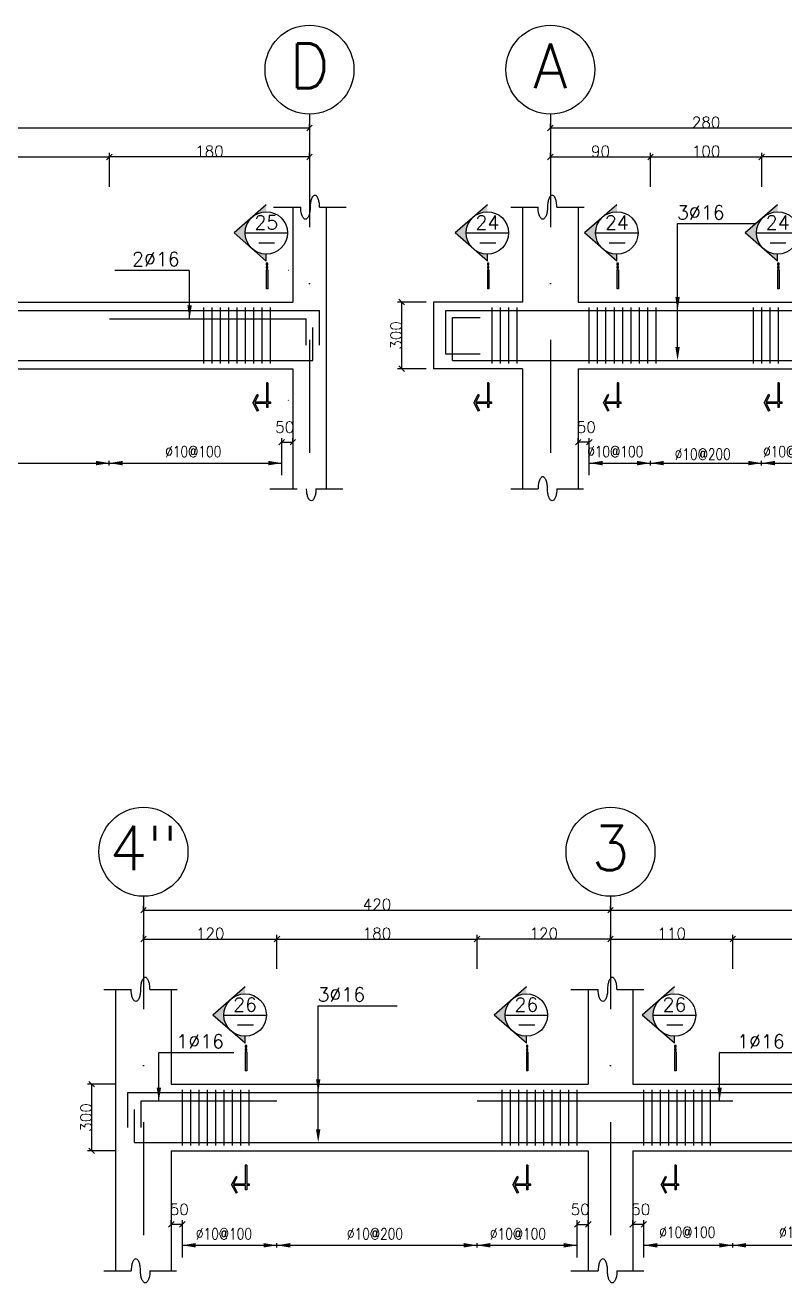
# Model space of a CAD drawing. Header units: millimetres. Extents: x -231 to 30223, y -7037 to 7120.
# Drawn here: x 12573 to 13939, y -5432 to -3169 of the extents above; entities that cross this region are included whole.
import ezdxf
from ezdxf.enums import TextEntityAlignment as Align

# ---------------------------------------------------------------- set-up
doc = ezdxf.new("R2010")
doc.units = ezdxf.units.MM
for name, pattern in [('CENTER', [2, 1.25, -0.25, 0.25, -0.25]), ('DASHDOTX2', [50.8, 25.4, -12.7, 0, -12.7]), ('DASHED', [0.75, 0.5, -0.25])]:
    doc.linetypes.add(name, pattern=pattern)
for name, color, linetype in [('2', 2, 'Continuous'), ('3', 3, 'Continuous'), ('5', 7, 'Continuous'), ('ax', 1, 'DASHDOTX2'), ('AXE', 8, 'CENTER'), ('COV', 4, 'Continuous'), ('DIM', 1, 'Continuous'), ('DST', 1, 'Continuous'), ('HAT', 4, 'Continuous'), ('KH', 3, 'Continuous'), ('STT', 6, 'Continuous'), ('TX', 2, 'Continuous'), ('TX1', 3, 'Continuous')]:
    doc.layers.add(name, color=color, linetype=linetype)
doc.styles.add('ROMANS', font='romans.shx')
doc.dimstyles.new('SC25', dxfattribs={"dimscale": 0.1, "dimtxt": 200, "dimasz": 0.5, "dimexe": 75, "dimexo": 0, "dimgap": 0, "dimtad": 1, "dimdec": 0, "dimlfac": 2.5, "dimdsep": 46, "dimtxsty": 'ROMANS', "dimblk": 'TIC', "dimcen": 0, "dimclrd": 44, "dimclre": 13, "dimclrt": 62, "dimadec": 0, "dimazin": 0, "dimtfac": 0.925926, "dimtdec": 0, "dimtix": 1, "dimtmove": 2, "dimatfit": 3, "dimldrblk": 'TIC', "dimfxl": 1, "dimtolj": 1, "dimarcsym": 0})
doc.dimstyles.new('SC50', dxfattribs={"dimscale": 0.1, "dimtxt": 200, "dimasz": 0.5, "dimexe": 75, "dimexo": 0, "dimgap": 0, "dimtad": 1, "dimdec": 0, "dimlfac": 0.5, "dimdsep": 46, "dimtxsty": 'ROMANS', "dimblk": 'TIC', "dimcen": 0, "dimclrd": 44, "dimclre": 1, "dimclrt": 62, "dimadec": 0, "dimazin": 0, "dimtfac": 0.925926, "dimtdec": 0, "dimtix": 1, "dimtmove": 2, "dimatfit": 3, "dimldrblk": 'TIC', "dimfxl": 1, "dimtolj": 1, "dimarcsym": 0})

# ---------------------------------------------------------------- blocks, each defined once
blk = doc.blocks.new('A$C690853A0')
at = {"layer": 'DST'}
for p, q in [((1.5, 4), (431.5, 4)), ((1.5, 4), (431.5, 4)), ((111.5, 0), (111.5, 8)), ((111.5, 0), (111.5, 8)), ((311.5, 0), (311.5, 8)), ((311.5, 0), (311.5, 8)), ((311.5, 0), (311.5, 8)), ((311.5, 0), (311.5, 8)), ((551.5, 4), (1625.5, 4)), ((851.5, 0), (851.5, 8)), ((1315.5, 0), (1315.5, 8))]:
    blk.add_line(p, q, dxfattribs=at)
for points in [[(87.5, 8), (111.5, 4), (87.5, 0)], [(135.5, 8), (111.5, 4), (135.5, 0)], [(287.5, 8), (311.5, 4), (287.5, 0)], [(287.5, 8), (311.5, 4), (287.5, 0)], [(335.5, 8), (311.5, 4), (335.5, 0)], [(335.5, 8), (311.5, 4), (335.5, 0)], [(827.5, 8), (851.5, 4), (827.5, 0)], [(875.5, 8), (851.5, 4), (875.5, 0)], [(1291.5, 8), (1315.5, 4), (1291.5, 0)], [(1339.5, 8), (1315.5, 4), (1339.5, 0)]]:
    blk.add_solid(points, dxfattribs=at)
at = {"layer": 'TX1', "style": 'ROMANS', "width": 0.8}
for s, p in [('%%c10@100', (-2.3, 14.7)), ('%%c10@200', (155.1, 10.1)), ('%%c10@100', (314.1, 14.7)), ('%%c10@100', (639.3, 14.7)), ('%%c10@200', (1043.3, 10.1)), ('%%c10@100', (1416.1, 14.7))]:
    blk.add_text(s, height=20, dxfattribs=at).set_placement(p)
blk = doc.blocks.new('A$C4D2F09EE')
at = {"layer": 'DST'}
for p, q in [((0, 4), (710, 4)), ((170, 0), (170, 8)), ((530, 0), (530, 8)), ((830, 4), (1430, 4)), ((990, 0), (990, 8)), ((1269.8, 0), (1269.8, 8)), ((1269.8, 0), (1269.8, 8)), ((1550, 4), (2641, 4)), ((1855, 0), (1855, 8)), ((1855, 0), (1855, 8)), ((1855, 0), (1855, 8)), ((1855, 0), (1855, 8)), ((2331, 0), (2331, 8))]:
    blk.add_line(p, q, dxfattribs=at)
for points in [[(146, 8), (170, 4), (146, 0)], [(194, 8), (170, 4), (194, 0)], [(506, 8), (530, 4), (506, 0)], [(554, 8), (530, 4), (554, 0)], [(966, 8), (990, 4), (966, 0)], [(1014, 8), (990, 4), (1014, 0)], [(1245.8, 8), (1269.8, 4), (1245.8, 0)], [(1293.8, 8), (1269.8, 4), (1293.8, 0)], [(1831, 8), (1855, 4), (1831, 0)], [(1831, 8), (1855, 4), (1831, 0)], [(1879, 8), (1855, 4), (1879, 0)], [(1879, 8), (1855, 4), (1879, 0)], [(2307, 8), (2331, 4), (2307, 0)], [(2355, 8), (2331, 4), (2355, 0)]]:
    blk.add_solid(points, dxfattribs=at)
at = {"layer": 'TX1', "style": 'ROMANS', "width": 0.8}
for s, p in [('%%c10@100', (24.4, 14.7)), ('%%c10@200', (296, 14.6)), ('%%c10@100', (553.2, 14.7)), ('%%c10@100', (857.8, 17.4)), ('%%c10@200', (1073.4, 17.2)), ('%%c10@100', (1294.4, 17.4)), ('%%c10@100', (1646.7, 14.7)), ('%%c10@200', (2011, 14.6)), ('%%c10@100', (2424.9, 14.7))]:
    blk.add_text(s, height=20, dxfattribs=at).set_placement(p)
blk = doc.blocks.new('TIC')
blk.add_line((-100, -100), (100, 100))
blk = doc.blocks.new('*D459')
at = {"layer": 'DIM', "color": 1, "lineweight": -2, "transparency": 16777216}
for p, q in [((13625.5, -4761), (13625.5, -4753.5)), ((14345.5, -4761), (14345.5, -4753.5))]:
    blk.add_line(p, q, dxfattribs=at)
at = {"layer": 'DIM', "color": 44, "lineweight": -2, "transparency": 16777216}
blk.add_line((13625.5, -4761), (14345.4, -4761), dxfattribs=at)
at = {"layer": 'DIM', "color": 44, "lineweight": -2, "transparency": 16777216, "xscale": 0.05, "yscale": 0.05, "zscale": 0.05, "rotation": 180}
blk.add_blockref('TIC', (13625.5, -4761), dxfattribs=at)
at = {"layer": 'DIM', "color": 44, "lineweight": -2, "transparency": 16777216, "xscale": 0.05, "yscale": 0.05, "zscale": 0.05}
blk.add_blockref('TIC', (14345.5, -4761), dxfattribs=at)
at = {"layer": 'DIM', "color": 62, "transparency": 16777216, "insert": (13985.5, -4751), "char_height": 20, "attachment_point": 5, "style": 'ROMANS'}
blk.add_mtext('\\A1;360', dxfattribs=at)
blk = doc.blocks.new('*D460')
at = {"layer": 'DIM', "color": 1, "lineweight": -2, "transparency": 16777216}
for p, q in [((13625.5, -4813.1), (13625.5, -4805.6)), ((13845.5, -4866.9), (13845.5, -4805.6))]:
    blk.add_line(p, q, dxfattribs=at)
at = {"layer": 'DIM', "color": 44, "lineweight": -2, "transparency": 16777216}
blk.add_line((13625.5, -4813.1), (13845.4, -4813.1), dxfattribs=at)
at = {"layer": 'DIM', "color": 44, "lineweight": -2, "transparency": 16777216, "xscale": 0.05, "yscale": 0.05, "zscale": 0.05, "rotation": 180}
blk.add_blockref('TIC', (13625.5, -4813.1), dxfattribs=at)
at = {"layer": 'DIM', "color": 44, "lineweight": -2, "transparency": 16777216, "xscale": 0.05, "yscale": 0.05, "zscale": 0.05}
blk.add_blockref('TIC', (13845.5, -4813.1), dxfattribs=at)
at = {"layer": 'DIM', "color": 62, "transparency": 16777216, "insert": (13735.5, -4803.1), "char_height": 20, "attachment_point": 5, "style": 'ROMANS'}
blk.add_mtext('\\A1;110', dxfattribs=at)
blk = doc.blocks.new('*D461')
at = {"layer": 'DIM', "color": 1, "lineweight": -2, "transparency": 16777216}
for p, q in [((13697.4, -3405.7), (13697.4, -3398.2)), ((13897.4, -3459.5), (13897.4, -3398.2))]:
    blk.add_line(p, q, dxfattribs=at)
at = {"layer": 'DIM', "color": 44, "lineweight": -2, "transparency": 16777216}
blk.add_line((13697.4, -3405.7), (13897.3, -3405.7), dxfattribs=at)
at = {"layer": 'DIM', "color": 44, "lineweight": -2, "transparency": 16777216, "xscale": 0.05, "yscale": 0.05, "zscale": 0.05, "rotation": 180}
blk.add_blockref('TIC', (13697.4, -3405.7), dxfattribs=at)
at = {"layer": 'DIM', "color": 44, "lineweight": -2, "transparency": 16777216, "xscale": 0.05, "yscale": 0.05, "zscale": 0.05}
blk.add_blockref('TIC', (13897.4, -3405.7), dxfattribs=at)
at = {"layer": 'DIM', "color": 62, "transparency": 16777216, "insert": (13797.4, -3395.7), "char_height": 20, "attachment_point": 5, "style": 'ROMANS'}
blk.add_mtext('\\A1;100', dxfattribs=at)
blk = doc.blocks.new('*D462')
at = {"layer": 'DIM', "color": 1, "lineweight": -2, "transparency": 16777216}
for p, q in [((13517.4, -3353.7), (13517.4, -3346.2)), ((14077.4, -3353.7), (14077.4, -3346.2))]:
    blk.add_line(p, q, dxfattribs=at)
at = {"layer": 'DIM', "color": 44, "lineweight": -2, "transparency": 16777216}
blk.add_line((13517.4, -3353.7), (14077.3, -3353.7), dxfattribs=at)
at = {"layer": 'DIM', "color": 44, "lineweight": -2, "transparency": 16777216, "xscale": 0.05, "yscale": 0.05, "zscale": 0.05, "rotation": 180}
blk.add_blockref('TIC', (13517.4, -3353.7), dxfattribs=at)
at = {"layer": 'DIM', "color": 44, "lineweight": -2, "transparency": 16777216, "xscale": 0.05, "yscale": 0.05, "zscale": 0.05}
blk.add_blockref('TIC', (14077.4, -3353.7), dxfattribs=at)
at = {"layer": 'DIM', "color": 62, "transparency": 16777216, "insert": (13797.4, -3343.7), "char_height": 20, "attachment_point": 5, "style": 'ROMANS'}
blk.add_mtext('\\A1;280', dxfattribs=at)
blk = doc.blocks.new('EEE')
at = {"layer": '5'}
h = blk.add_hatch(color=256, dxfattribs=at)
h.paths.add_polyline_path([(-25.1, 28.8), (-58.1, 0), (-25.1, -28.8, -0.454846)])
h.paths.add_polyline_path([(-25.1, -28.8), (0, -50.6), (0, -38.2, -0.181206)])
h.paths.add_polyline_path([(0, 38.2), (0, 50.6), (-25.1, 28.8, -0.181206)])
h = blk.add_hatch(color=256, dxfattribs=at)
h.paths.add_polyline_path([(2.9, -57.6), (2.9, -54.7), (0, -54.7), (0, -57.6)])
h.paths.add_polyline_path([(0, -63.5), (2.9, -63.5), (2.9, -60.5), (0, -60.5)])
h.paths.add_polyline_path([(2.9, -66.4), (0, -66.4), (0, -100.6), (2.9, -100.6)])
blk.add_hatch(color=256, dxfattribs=at).paths.add_polyline_path([(0.4, -306.8), (0.4, -314.3), (2.9, -314.3), (2.9, -306.8), (8, -306.8), (8, -304.3), (2.9, -304.3), (2.9, -270), (0.4, -270), (0.4, -304.3), (-20.7, -304.3), (-14.1, -291.7), (-16.3, -290.5), (-24.2, -305.6), (-16.3, -320.7), (-14.1, -319.5), (-20.7, -306.8)])
at = {"layer": '2'}
for p, q in [((0, 50.6), (-58.1, 0)), ((0, -50.6), (-58.1, 0)), ((-38.2, 0), (38.2, 0)), ((0, -50.6), (0, -38.2)), ((2.9, -66.4), (0, -66.4)), ((0, -66.4), (0, -100.6)), ((2.9, -66.4), (2.9, -100.6)), ((2.9, -100.6), (0, -100.6)), ((2.9, -270), (0.4, -270)), ((-24.2, -305.6), (-16.3, -290.5)), ((-14.1, -291.7), (-16.3, -290.5)), ((-24.2, -305.6), (-16.3, -320.7)), ((2.9, -314.3), (0.4, -314.3)), ((8, -306.8), (8, -304.3)), ((-14.1, -319.5), (-16.3, -320.7))]:
    blk.add_line(p, q, dxfattribs=at)
for points in [[(0, -57.6), (2.9, -57.6), (2.9, -54.7), (0, -54.7)], [(0, -63.5), (2.9, -63.5), (2.9, -60.5), (0, -60.5)]]:
    blk.add_lwpolyline(points, close=True, dxfattribs=at)
for points in [[(0.4, -270), (0.4, -304.3)], [(2.9, -270), (2.9, -304.3)], [(0.4, -304.3), (-20.7, -304.3), (-14.1, -291.7)], [(0.4, -306.8), (-20.7, -306.8), (-14.1, -319.5)], [(0.4, -306.8), (0.4, -314.3)], [(8, -304.3), (2.9, -304.3)], [(8, -306.8), (2.9, -306.8)], [(2.9, -306.8), (2.9, -314.3)]]:
    blk.add_lwpolyline(points, dxfattribs=at)
blk.add_circle((0, 0), 38.2, dxfattribs=at)
at = {"layer": '3'}
blk.add_line((-13.7, -17.7), (15, -17.7), dxfattribs=at)
at = {"layer": 'TX1', "style": 'ROMANS'}
blk.add_attdef('B', text='', height=25, dxfattribs=at).set_placement((0, 18.7), align=Align.MIDDLE_CENTER)
blk = doc.blocks.new('*D463')
at = {"layer": 'DIM', "color": 13, "lineweight": -2, "transparency": 16777216}
for p, q in [((12736.2, -5074.2), (12684.7, -5074.2)), ((12736.2, -5194.2), (12684.7, -5194.2))]:
    blk.add_line(p, q, dxfattribs=at)
at = {"layer": 'DIM', "color": 44, "lineweight": -2, "transparency": 16777216}
blk.add_line((12692.2, -5074.3), (12692.2, -5194.2), dxfattribs=at)
at = {"layer": 'DIM', "color": 44, "lineweight": -2, "transparency": 16777216, "xscale": 0.05, "yscale": 0.05, "zscale": 0.05}
for p, rotation in [((12692.2, -5074.2), 90), ((12692.2, -5194.2), 270)]:
    blk.add_blockref('TIC', p, dxfattribs=dict(at, rotation=rotation))
at = {"layer": 'DIM', "color": 62, "transparency": 16777216, "insert": (12682.2, -5134.2), "char_height": 20, "attachment_point": 5, "rotation": 90, "style": 'ROMANS'}
blk.add_mtext('\\A1;300', dxfattribs=at)
blk = doc.blocks.new('*D471')
at = {"layer": 'DIM', "color": 13, "lineweight": -2, "transparency": 16777216}
for p, q in [((12835.5, -5326.5), (12835.5, -5319)), ((12855.5, -5385.8), (12855.5, -5319))]:
    blk.add_line(p, q, dxfattribs=at)
at = {"layer": 'DIM', "color": 44, "lineweight": -2, "transparency": 16777216}
blk.add_line((12855.4, -5326.5), (12835.5, -5326.5), dxfattribs=at)
at = {"layer": 'DIM', "color": 44, "lineweight": -2, "transparency": 16777216, "xscale": 0.05, "yscale": 0.05, "zscale": 0.05, "rotation": 180}
blk.add_blockref('TIC', (12835.5, -5326.5), dxfattribs=at)
at = {"layer": 'DIM', "color": 44, "lineweight": -2, "transparency": 16777216, "xscale": 0.05, "yscale": 0.05, "zscale": 0.05}
blk.add_blockref('TIC', (12855.5, -5326.5), dxfattribs=at)
at = {"layer": 'DIM', "color": 62, "transparency": 16777216, "insert": (12849.9, -5299.5), "char_height": 20, "attachment_point": 5, "style": 'ROMANS'}
blk.add_mtext('\\A1;50', dxfattribs=at)
blk = doc.blocks.new('*D472')
at = {"layer": 'DIM', "color": 13, "lineweight": -2, "transparency": 16777216}
for p, q in [((13665.5, -5326.5), (13665.5, -5319)), ((13685.5, -5385.8), (13685.5, -5319))]:
    blk.add_line(p, q, dxfattribs=at)
at = {"layer": 'DIM', "color": 44, "lineweight": -2, "transparency": 16777216}
blk.add_line((13685.4, -5326.5), (13665.5, -5326.5), dxfattribs=at)
at = {"layer": 'DIM', "color": 44, "lineweight": -2, "transparency": 16777216, "xscale": 0.05, "yscale": 0.05, "zscale": 0.05, "rotation": 180}
blk.add_blockref('TIC', (13665.5, -5326.5), dxfattribs=at)
at = {"layer": 'DIM', "color": 44, "lineweight": -2, "transparency": 16777216, "xscale": 0.05, "yscale": 0.05, "zscale": 0.05}
blk.add_blockref('TIC', (13685.5, -5326.5), dxfattribs=at)
at = {"layer": 'DIM', "color": 62, "transparency": 16777216, "insert": (13679.9, -5299.5), "char_height": 20, "attachment_point": 5, "style": 'ROMANS'}
blk.add_mtext('\\A1;50', dxfattribs=at)
blk = doc.blocks.new('*D473')
at = {"layer": 'DIM', "color": 13, "lineweight": -2, "transparency": 16777216}
for p, q in [((13565.5, -5385.8), (13565.5, -5319)), ((13585.5, -5326.5), (13585.5, -5319))]:
    blk.add_line(p, q, dxfattribs=at)
at = {"layer": 'DIM', "color": 44, "lineweight": -2, "transparency": 16777216}
blk.add_line((13565.5, -5326.5), (13585.4, -5326.5), dxfattribs=at)
at = {"layer": 'DIM', "color": 44, "lineweight": -2, "transparency": 16777216, "xscale": 0.05, "yscale": 0.05, "zscale": 0.05, "rotation": 180}
blk.add_blockref('TIC', (13565.5, -5326.5), dxfattribs=at)
at = {"layer": 'DIM', "color": 44, "lineweight": -2, "transparency": 16777216, "xscale": 0.05, "yscale": 0.05, "zscale": 0.05}
blk.add_blockref('TIC', (13585.5, -5326.5), dxfattribs=at)
at = {"layer": 'DIM', "color": 62, "transparency": 16777216, "insert": (13571, -5299.5), "char_height": 20, "attachment_point": 5, "style": 'ROMANS'}
blk.add_mtext('\\A1;50', dxfattribs=at)
blk = doc.blocks.new('*D499')
at = {"layer": 'DIM', "color": 1, "lineweight": -2, "transparency": 16777216}
for p, q in [((13025.5, -4813.1), (13025.5, -4805.6)), ((13385.5, -4866.9), (13385.5, -4805.6))]:
    blk.add_line(p, q, dxfattribs=at)
at = {"layer": 'DIM', "color": 44, "lineweight": -2, "transparency": 16777216}
blk.add_line((13025.5, -4813.1), (13385.4, -4813.1), dxfattribs=at)
at = {"layer": 'DIM', "color": 44, "lineweight": -2, "transparency": 16777216, "xscale": 0.05, "yscale": 0.05, "zscale": 0.05, "rotation": 180}
blk.add_blockref('TIC', (13025.5, -4813.1), dxfattribs=at)
at = {"layer": 'DIM', "color": 44, "lineweight": -2, "transparency": 16777216, "xscale": 0.05, "yscale": 0.05, "zscale": 0.05}
blk.add_blockref('TIC', (13385.5, -4813.1), dxfattribs=at)
at = {"layer": 'DIM', "color": 62, "transparency": 16777216, "insert": (13205.5, -4803.1), "char_height": 20, "attachment_point": 5, "style": 'ROMANS'}
blk.add_mtext('\\A1;180', dxfattribs=at)
blk = doc.blocks.new('*D500')
at = {"layer": 'DIM', "color": 1, "lineweight": -2, "transparency": 16777216}
for p, q in [((12785.5, -4761), (12785.5, -4753.5)), ((13625.5, -4761), (13625.5, -4753.5))]:
    blk.add_line(p, q, dxfattribs=at)
at = {"layer": 'DIM', "color": 44, "lineweight": -2, "transparency": 16777216}
blk.add_line((12785.5, -4761), (13625.4, -4761), dxfattribs=at)
at = {"layer": 'DIM', "color": 44, "lineweight": -2, "transparency": 16777216, "xscale": 0.05, "yscale": 0.05, "zscale": 0.05, "rotation": 180}
blk.add_blockref('TIC', (12785.5, -4761), dxfattribs=at)
at = {"layer": 'DIM', "color": 44, "lineweight": -2, "transparency": 16777216, "xscale": 0.05, "yscale": 0.05, "zscale": 0.05}
blk.add_blockref('TIC', (13625.5, -4761), dxfattribs=at)
at = {"layer": 'DIM', "color": 62, "transparency": 16777216, "insert": (13205.5, -4751), "char_height": 20, "attachment_point": 5, "style": 'ROMANS'}
blk.add_mtext('\\A1;420', dxfattribs=at)
blk = doc.blocks.new('*D501')
at = {"layer": 'DIM', "color": 1, "lineweight": -2, "transparency": 16777216}
for p, q in [((12785.5, -4813.1), (12785.5, -4805.6)), ((13025.5, -4866.9), (13025.5, -4805.6))]:
    blk.add_line(p, q, dxfattribs=at)
at = {"layer": 'DIM', "color": 44, "lineweight": -2, "transparency": 16777216}
blk.add_line((12785.5, -4813.1), (13025.4, -4813.1), dxfattribs=at)
at = {"layer": 'DIM', "color": 44, "lineweight": -2, "transparency": 16777216, "xscale": 0.05, "yscale": 0.05, "zscale": 0.05, "rotation": 180}
blk.add_blockref('TIC', (12785.5, -4813.1), dxfattribs=at)
at = {"layer": 'DIM', "color": 44, "lineweight": -2, "transparency": 16777216, "xscale": 0.05, "yscale": 0.05, "zscale": 0.05}
blk.add_blockref('TIC', (13025.5, -4813.1), dxfattribs=at)
at = {"layer": 'DIM', "color": 62, "transparency": 16777216, "insert": (12905.5, -4803.1), "char_height": 20, "attachment_point": 5, "style": 'ROMANS'}
blk.add_mtext('\\A1;120', dxfattribs=at)
blk = doc.blocks.new('*D502')
at = {"layer": 'DIM', "color": 1, "lineweight": -2, "transparency": 16777216}
for p, q in [((13385.5, -4866.9), (13385.5, -4805.6)), ((13625.5, -4813.1), (13625.5, -4805.6))]:
    blk.add_line(p, q, dxfattribs=at)
at = {"layer": 'DIM', "color": 44, "lineweight": -2, "transparency": 16777216}
blk.add_line((13625.4, -4813.1), (13385.5, -4813.1), dxfattribs=at)
at = {"layer": 'DIM', "color": 44, "lineweight": -2, "transparency": 16777216, "xscale": 0.05, "yscale": 0.05, "zscale": 0.05, "rotation": 180}
blk.add_blockref('TIC', (13385.5, -4813.1), dxfattribs=at)
at = {"layer": 'DIM', "color": 44, "lineweight": -2, "transparency": 16777216, "xscale": 0.05, "yscale": 0.05, "zscale": 0.05}
blk.add_blockref('TIC', (13625.5, -4813.1), dxfattribs=at)
at = {"layer": 'DIM', "color": 62, "transparency": 16777216, "insert": (13505.5, -4803.1), "char_height": 20, "attachment_point": 5, "style": 'ROMANS'}
blk.add_mtext('\\A1;120', dxfattribs=at)
blk = doc.blocks.new('*D503')
at = {"layer": 'DIM', "color": 1, "lineweight": -2, "transparency": 16777216}
for p, q in [((11900.1, -3353.7), (11900.1, -3346.2)), ((13084.1, -3353.7), (13084.1, -3346.2))]:
    blk.add_line(p, q, dxfattribs=at)
at = {"layer": 'DIM', "color": 44, "lineweight": -2, "transparency": 16777216}
blk.add_line((11900.2, -3353.7), (13084.1, -3353.7), dxfattribs=at)
at = {"layer": 'DIM', "color": 44, "lineweight": -2, "transparency": 16777216, "xscale": 0.05, "yscale": 0.05, "zscale": 0.05, "rotation": 180}
blk.add_blockref('TIC', (11900.1, -3353.7), dxfattribs=at)
at = {"layer": 'DIM', "color": 44, "lineweight": -2, "transparency": 16777216, "xscale": 0.05, "yscale": 0.05, "zscale": 0.05}
blk.add_blockref('TIC', (13084.1, -3353.7), dxfattribs=at)
at = {"layer": 'DIM', "color": 62, "transparency": 16777216, "insert": (12492.1, -3343.7), "char_height": 20, "attachment_point": 5, "style": 'ROMANS'}
blk.add_mtext('\\A1;592', dxfattribs=at)
blk = doc.blocks.new('*D504')
at = {"layer": 'DIM', "color": 1, "lineweight": -2, "transparency": 16777216}
for p, q in [((12260.1, -3459.5), (12260.1, -3398.2)), ((12724.1, -3459.5), (12724.1, -3398.2))]:
    blk.add_line(p, q, dxfattribs=at)
at = {"layer": 'DIM', "color": 44, "lineweight": -2, "transparency": 16777216}
blk.add_line((12260.2, -3405.7), (12724.1, -3405.7), dxfattribs=at)
at = {"layer": 'DIM', "color": 44, "lineweight": -2, "transparency": 16777216, "xscale": 0.05, "yscale": 0.05, "zscale": 0.05, "rotation": 180}
blk.add_blockref('TIC', (12260.1, -3405.7), dxfattribs=at)
at = {"layer": 'DIM', "color": 44, "lineweight": -2, "transparency": 16777216, "xscale": 0.05, "yscale": 0.05, "zscale": 0.05}
blk.add_blockref('TIC', (12724.1, -3405.7), dxfattribs=at)
at = {"layer": 'DIM', "color": 62, "transparency": 16777216, "insert": (12492.1, -3395.7), "char_height": 20, "attachment_point": 5, "style": 'ROMANS'}
blk.add_mtext('\\A1;232', dxfattribs=at)
blk = doc.blocks.new('*D514')
at = {"layer": 'DIM', "color": 1, "lineweight": -2, "transparency": 16777216}
for p, q in [((13517.4, -3405.7), (13517.4, -3398.2)), ((13697.4, -3459.5), (13697.4, -3398.2))]:
    blk.add_line(p, q, dxfattribs=at)
at = {"layer": 'DIM', "color": 44, "lineweight": -2, "transparency": 16777216}
blk.add_line((13517.4, -3405.7), (13697.3, -3405.7), dxfattribs=at)
at = {"layer": 'DIM', "color": 44, "lineweight": -2, "transparency": 16777216, "xscale": 0.05, "yscale": 0.05, "zscale": 0.05, "rotation": 180}
blk.add_blockref('TIC', (13517.4, -3405.7), dxfattribs=at)
at = {"layer": 'DIM', "color": 44, "lineweight": -2, "transparency": 16777216, "xscale": 0.05, "yscale": 0.05, "zscale": 0.05}
blk.add_blockref('TIC', (13697.4, -3405.7), dxfattribs=at)
at = {"layer": 'DIM', "color": 62, "transparency": 16777216, "insert": (13607.4, -3395.7), "char_height": 20, "attachment_point": 5, "style": 'ROMANS'}
blk.add_mtext('\\A1;90', dxfattribs=at)
blk = doc.blocks.new('*D515')
at = {"layer": 'DIM', "color": 1, "lineweight": -2, "transparency": 16777216}
for p, q in [((12724.1, -3459.5), (12724.1, -3398.2)), ((13084.1, -3405.7), (13084.1, -3398.2))]:
    blk.add_line(p, q, dxfattribs=at)
at = {"layer": 'DIM', "color": 44, "lineweight": -2, "transparency": 16777216}
blk.add_line((13084.1, -3405.7), (12724.2, -3405.7), dxfattribs=at)
at = {"layer": 'DIM', "color": 44, "lineweight": -2, "transparency": 16777216, "xscale": 0.05, "yscale": 0.05, "zscale": 0.05, "rotation": 180}
blk.add_blockref('TIC', (12724.1, -3405.7), dxfattribs=at)
at = {"layer": 'DIM', "color": 44, "lineweight": -2, "transparency": 16777216, "xscale": 0.05, "yscale": 0.05, "zscale": 0.05}
blk.add_blockref('TIC', (13084.1, -3405.7), dxfattribs=at)
at = {"layer": 'DIM', "color": 62, "transparency": 16777216, "insert": (12904.1, -3395.7), "char_height": 20, "attachment_point": 5, "style": 'ROMANS'}
blk.add_mtext('\\A1;180', dxfattribs=at)
blk = doc.blocks.new('*D516')
at = {"layer": 'DIM', "color": 13, "lineweight": -2, "transparency": 16777216}
for p, q in [((13034.1, -3978.4), (13034.1, -3911.6)), ((13054.1, -3919.1), (13054.1, -3911.6))]:
    blk.add_line(p, q, dxfattribs=at)
at = {"layer": 'DIM', "color": 44, "lineweight": -2, "transparency": 16777216}
blk.add_line((13034.2, -3919.1), (13054.1, -3919.1), dxfattribs=at)
at = {"layer": 'DIM', "color": 44, "lineweight": -2, "transparency": 16777216, "xscale": 0.05, "yscale": 0.05, "zscale": 0.05, "rotation": 180}
blk.add_blockref('TIC', (13034.1, -3919.1), dxfattribs=at)
at = {"layer": 'DIM', "color": 44, "lineweight": -2, "transparency": 16777216, "xscale": 0.05, "yscale": 0.05, "zscale": 0.05}
blk.add_blockref('TIC', (13054.1, -3919.1), dxfattribs=at)
at = {"layer": 'DIM', "color": 62, "transparency": 16777216, "insert": (13039.6, -3892.1), "char_height": 20, "attachment_point": 5, "style": 'ROMANS'}
blk.add_mtext('\\A1;50', dxfattribs=at)
blk = doc.blocks.new('*D517')
at = {"layer": 'DIM', "color": 13, "lineweight": -2, "transparency": 16777216}
for p, q in [((13293.8, -3666.9), (13242.3, -3666.9)), ((13293.8, -3786.9), (13242.3, -3786.9))]:
    blk.add_line(p, q, dxfattribs=at)
at = {"layer": 'DIM', "color": 44, "lineweight": -2, "transparency": 16777216}
blk.add_line((13249.8, -3666.9), (13249.8, -3786.8), dxfattribs=at)
at = {"layer": 'DIM', "color": 44, "lineweight": -2, "transparency": 16777216, "xscale": 0.05, "yscale": 0.05, "zscale": 0.05}
for p, rotation in [((13249.8, -3666.9), 90), ((13249.8, -3786.9), 270)]:
    blk.add_blockref('TIC', p, dxfattribs=dict(at, rotation=rotation))
at = {"layer": 'DIM', "color": 62, "transparency": 16777216, "insert": (13239.8, -3726.9), "char_height": 20, "attachment_point": 5, "rotation": 90, "style": 'ROMANS'}
blk.add_mtext('\\A1;300', dxfattribs=at)
blk = doc.blocks.new('*D518')
at = {"layer": 'DIM', "color": 13, "lineweight": -2, "transparency": 16777216}
for p, q in [((13567.4, -3919.1), (13567.4, -3911.6)), ((13587.4, -3978.4), (13587.4, -3911.6))]:
    blk.add_line(p, q, dxfattribs=at)
at = {"layer": 'DIM', "color": 44, "lineweight": -2, "transparency": 16777216}
blk.add_line((13587.3, -3919.1), (13567.4, -3919.1), dxfattribs=at)
at = {"layer": 'DIM', "color": 44, "lineweight": -2, "transparency": 16777216, "xscale": 0.05, "yscale": 0.05, "zscale": 0.05, "rotation": 180}
blk.add_blockref('TIC', (13567.4, -3919.1), dxfattribs=at)
at = {"layer": 'DIM', "color": 44, "lineweight": -2, "transparency": 16777216, "xscale": 0.05, "yscale": 0.05, "zscale": 0.05}
blk.add_blockref('TIC', (13587.4, -3919.1), dxfattribs=at)
at = {"layer": 'DIM', "color": 62, "transparency": 16777216, "insert": (13581.9, -3892.1), "char_height": 20, "attachment_point": 5, "style": 'ROMANS'}
blk.add_mtext('\\A1;50', dxfattribs=at)
blk = doc.blocks.new('*D526')
at = {"layer": 'DIM', "color": 1, "lineweight": -2, "transparency": 16777216}
for p, q in [((13845.5, -4866.9), (13845.5, -4805.6)), ((14125.3, -4866.9), (14125.3, -4805.6))]:
    blk.add_line(p, q, dxfattribs=at)
at = {"layer": 'DIM', "color": 44, "lineweight": -2, "transparency": 16777216}
blk.add_line((13845.5, -4813.1), (14125.2, -4813.1), dxfattribs=at)
at = {"layer": 'DIM', "color": 44, "lineweight": -2, "transparency": 16777216, "xscale": 0.05, "yscale": 0.05, "zscale": 0.05, "rotation": 180}
blk.add_blockref('TIC', (13845.5, -4813.1), dxfattribs=at)
at = {"layer": 'DIM', "color": 44, "lineweight": -2, "transparency": 16777216, "xscale": 0.05, "yscale": 0.05, "zscale": 0.05}
blk.add_blockref('TIC', (14125.3, -4813.1), dxfattribs=at)
at = {"layer": 'DIM', "color": 62, "transparency": 16777216, "insert": (13985.4, -4803.1), "char_height": 20, "attachment_point": 5, "style": 'ROMANS'}
blk.add_mtext('\\A1;140', dxfattribs=at)
blk = doc.blocks.new('*D532')
at = {"layer": 'DIM', "color": 1, "lineweight": -2, "transparency": 16777216}
for p, q in [((13897.4, -3459.5), (13897.4, -3398.2)), ((14077.4, -3405.7), (14077.4, -3398.2))]:
    blk.add_line(p, q, dxfattribs=at)
at = {"layer": 'DIM', "color": 44, "lineweight": -2, "transparency": 16777216}
blk.add_line((14077.3, -3405.7), (13897.4, -3405.7), dxfattribs=at)
at = {"layer": 'DIM', "color": 44, "lineweight": -2, "transparency": 16777216, "xscale": 0.05, "yscale": 0.05, "zscale": 0.05, "rotation": 180}
blk.add_blockref('TIC', (13897.4, -3405.7), dxfattribs=at)
at = {"layer": 'DIM', "color": 44, "lineweight": -2, "transparency": 16777216, "xscale": 0.05, "yscale": 0.05, "zscale": 0.05}
blk.add_blockref('TIC', (14077.4, -3405.7), dxfattribs=at)
at = {"layer": 'DIM', "color": 62, "transparency": 16777216, "insert": (13987.4, -3395.7), "char_height": 20, "attachment_point": 5, "style": 'ROMANS'}
blk.add_mtext('\\A1;90', dxfattribs=at)

msp = doc.modelspace()

# ---------------------------------------------------------------- linework, layer by layer
at = {"layer": '2'}
for centre in [(13084.113109, -3248.650895), (13517.391518, -3248.650895), (12785.467309, -4656.034756), (13625.467309, -4656.034756)]:
    msp.add_circle(centre, 80, dxfattribs=at)
at = {"layer": 'ax', "ltscale": 8}
for p, q in [((13084.113109, -3328.650895), (13084.113109, -4022.598841)), ((13517.391518, -3328.650895), (13517.391518, -4022.598841)), ((12785.467309, -4736.034756), (12785.467309, -5429.982702)), ((13625.467309, -4736.034756), (13625.467309, -5429.982702))]:
    msp.add_line(p, q, dxfattribs=at)
at = {"layer": 'COV'}
for p, q in [((13054.113109, -3496.375468), (13054.113109, -3666.856874)), ((13114.113109, -3496.375468), (13114.113109, -4002.783152)), ((13467.391518, -3496.375468), (13467.391518, -3666.856874)), ((13567.391518, -3496.375468), (13567.391518, -3666.856874)), ((11940.113109, -3666.856874), (13054.113109, -3666.856874)), ((13307.391518, -3666.856874), (13307.391518, -3786.856874)), ((13467.391518, -3666.856874), (13307.391518, -3666.856874)), ((13567.391518, -3666.856874), (14037.391518, -3666.856874)), ((11940.113109, -3786.856874), (13054.113109, -3786.856874)), ((13054.113109, -3786.856874), (13054.113109, -4002.783152)), ((13467.391518, -3786.856874), (13307.391518, -3786.856874)), ((13467.391518, -3786.856874), (13467.391518, -4002.783152)), ((13567.391518, -3786.856874), (14037.391518, -3786.856874)), ((13567.391518, -3786.856874), (13567.391518, -4002.783152)), ((12735.467309, -4903.75933), (12735.467309, -5410.167014)), ((12835.467309, -4903.75933), (12835.467309, -5074.240736)), ((13585.467309, -4903.75933), (13585.467309, -5074.240736)), ((13665.467309, -4903.75933), (13665.467309, -5074.240736)), ((12835.467309, -5074.240736), (13585.467309, -5074.240736)), ((13665.467309, -5074.240736), (14305.467309, -5074.240736)), ((12835.467309, -5194.240736), (13585.467309, -5194.240736)), ((12835.467309, -5194.240736), (12835.467309, -5410.167014)), ((13585.467309, -5194.240736), (13585.467309, -5410.167014)), ((13665.467309, -5194.240736), (14305.467309, -5194.240736)), ((13665.467309, -5194.240736), (13665.467309, -5410.167014))]:
    msp.add_line(p, q, dxfattribs=at)
at = {"layer": 'DST'}
for p, q in [((13019.28371, -3496.375468), (13068.38405, -3496.375468)), ((13102.200859, -3496.375468), (13150.243143, -3496.375468)), ((13446.118518, -3496.375468), (13495.218858, -3496.375468)), ((13529.035667, -3496.375468), (13578.136007, -3496.375468)), ((13746.120076, -3525.721589), (13886.042608, -3525.721589)), ((13746.120076, -3681.856874), (13746.120076, -3525.721589)), ((12867.981308, -3609.876795), (12733.85306, -3609.876795)), ((12868.481308, -3696.856874), (12868.481308, -3610.376795)), ((13746.120076, -3747.856874), (13746.120076, -3603.789232)), ((13034.113109, -3960.715737), (13034.113109, -3952.715737)), ((13587.391518, -3960.715737), (13587.391518, -3952.715737)), ((13012.840109, -4002.783152), (13061.940449, -4002.783152)), ((13095.757258, -4002.783152), (13143.799542, -4002.783152)), ((13446.118518, -4002.783152), (13495.218858, -4002.783152)), ((13529.035667, -4002.783152), (13577.077951, -4002.783152)), ((12714.194309, -4903.75933), (12763.294649, -4903.75933)), ((12797.111458, -4903.75933), (12846.211798, -4903.75933)), ((13554.194309, -4903.75933), (13603.294649, -4903.75933)), ((13637.111458, -4903.75933), (13685.153742, -4903.75933)), ((13099.731181, -4933.105451), (13241.557784, -4933.105451)), ((13099.731181, -5089.240736), (13099.731181, -4933.105451)), ((12813.170489, -5104.240736), (12813.170489, -5017.760657)), ((12813.670489, -5017.260657), (12947.798737, -5017.260657)), ((13099.731181, -5155.240736), (13099.731181, -5011.173093)), ((13821.683647, -5104.240736), (13821.683647, -5017.760657)), ((13822.183647, -5017.260657), (13956.311895, -5017.260657)), ((12855.467309, -5368.099599), (12855.467309, -5360.099599)), ((13565.467309, -5368.099599), (13565.467309, -5360.099599)), ((13685.467309, -5368.099599), (13685.467309, -5360.099599)), ((12714.194309, -5410.167014), (12763.294649, -5410.167014)), ((12797.111458, -5410.167014), (12845.153742, -5410.167014)), ((13554.194309, -5410.167014), (13603.294649, -5410.167014)), ((13637.111458, -5410.167014), (13685.153742, -5410.167014))]:
    msp.add_line(p, q, dxfattribs=at)
for points in [[(13102.200859, -3496.375468, 0.0403680359), (13101.491219, -3487.600161, 0.0533262152), (13099.724681, -3481.165559, 0.0964678183), (13096.455416, -3476.029263, 0.2057382443), (13093.746657, -3474.865409, 0.2057382443), (13091.037898, -3476.029263, 0.0964678183), (13087.768633, -3481.165559, 0.0533262152), (13086.002095, -3487.600161, 0.0403680359), (13085.292454, -3496.375468, 0.0403680359)], [(13529.035667, -3496.375468, 0.0403680359), (13528.326027, -3487.600161, 0.0533262152), (13526.559489, -3481.165559, 0.0964678183), (13523.290224, -3476.029263, 0.2057382443), (13520.581465, -3474.865409, 0.2057382443), (13517.872706, -3476.029263, 0.0964678183), (13514.603441, -3481.165559, 0.0533262152), (13512.836903, -3487.600161, 0.0403680359), (13512.127263, -3496.375468, 0.0403680359)], [(13085.292454, -3496.375468, -0.0403680359), (13084.582814, -3505.150776, -0.0533262152), (13082.816276, -3511.585377, -0.0964678183), (13079.547011, -3516.721673, -0.2057382443), (13076.838252, -3517.885528, -0.2057382443), (13074.129493, -3516.721673, -0.0964678183), (13070.860228, -3511.585377, -0.0533262152), (13069.09369, -3505.150776, -0.0403680359), (13068.38405, -3496.375468, -0.0403680359)], [(13512.127263, -3496.375468, -0.0403680359), (13511.417622, -3505.150776, -0.0533262152), (13509.651084, -3511.585377, -0.0964678183), (13506.381819, -3516.721673, -0.2057382443), (13503.67306, -3517.885528, -0.2057382443), (13500.964301, -3516.721673, -0.0964678183), (13497.695036, -3511.585377, -0.0533262152), (13495.928498, -3505.150776, -0.0403680359), (13495.218858, -3496.375468, -0.0403680359)], [(13512.127263, -4002.783152, 0.0403680359), (13511.417622, -3994.007845, 0.0533262152), (13509.651084, -3987.573244, 0.0964678183), (13506.381819, -3982.436948, 0.2057382443), (13503.67306, -3981.273093, 0.2057382443), (13500.964301, -3982.436948, 0.0964678183), (13497.695036, -3987.573244, 0.0533262152), (13495.928498, -3994.007845, 0.0403680359), (13495.218858, -4002.783152, 0.0403680359)], [(13095.757258, -4002.783152, -0.0403680359), (13095.047618, -4011.55846, -0.0533262152), (13093.28108, -4017.993061, -0.0964678183), (13090.011815, -4023.129357, -0.2057382443), (13087.303056, -4024.293212, -0.2057382443), (13084.594297, -4023.129357, -0.0964678183), (13081.325032, -4017.993061, -0.0533262152), (13079.558494, -4011.55846, -0.0403680359), (13078.848853, -4002.783152, -0.0403680359)], [(13529.035667, -4002.783152, -0.0403680359), (13528.326027, -4011.55846, -0.0533262152), (13526.559489, -4017.993061, -0.0964678183), (13523.290224, -4023.129357, -0.2057382443), (13520.581465, -4024.293212, -0.2057382443), (13517.872706, -4023.129357, -0.0964678183), (13514.603441, -4017.993061, -0.0533262152), (13512.836903, -4011.55846, -0.0403680359), (13512.127263, -4002.783152, -0.0403680359)], [(12797.111458, -4903.75933, 0.0403680359), (12796.401818, -4894.984022, 0.0533262152), (12794.63528, -4888.549421, 0.0964678183), (12791.366015, -4883.413125, 0.2057382443), (12788.657256, -4882.249271, 0.2057382443), (12785.948497, -4883.413125, 0.0964678183), (12782.679232, -4888.549421, 0.0533262152), (12780.912694, -4894.984022, 0.0403680359), (12780.203054, -4903.75933, 0.0403680359)], [(13637.111458, -4903.75933, 0.0403680359), (13636.401818, -4894.984022, 0.0533262152), (13634.63528, -4888.549421, 0.0964678183), (13631.366015, -4883.413125, 0.2057382443), (13628.657256, -4882.249271, 0.2057382443), (13625.948497, -4883.413125, 0.0964678183), (13622.679232, -4888.549421, 0.0533262152), (13620.912694, -4894.984022, 0.0403680359), (13620.203054, -4903.75933, 0.0403680359)], [(12780.203054, -4903.75933, -0.0403680359), (12779.493413, -4912.534637, -0.0533262152), (12777.726875, -4918.969239, -0.0964678183), (12774.45761, -4924.105535, -0.2057382443), (12771.748851, -4925.269389, -0.2057382443), (12769.040092, -4924.105535, -0.0964678183), (12765.770827, -4918.969239, -0.0533262152), (12764.004289, -4912.534637, -0.0403680359), (12763.294649, -4903.75933, -0.0403680359)], [(13620.203054, -4903.75933, -0.0403680359), (13619.493413, -4912.534637, -0.0533262152), (13617.726875, -4918.969239, -0.0964678183), (13614.45761, -4924.105535, -0.2057382443), (13611.748851, -4925.269389, -0.2057382443), (13609.040092, -4924.105535, -0.0964678183), (13605.770827, -4918.969239, -0.0533262152), (13604.004289, -4912.534637, -0.0403680359), (13603.294649, -4903.75933, -0.0403680359)], [(12780.203054, -5410.167014, 0.0403680359), (12779.493413, -5401.391706, 0.0533262152), (12777.726875, -5394.957105, 0.0964678183), (12774.45761, -5389.820809, 0.2057382443), (12771.748851, -5388.656955, 0.2057382443), (12769.040092, -5389.820809, 0.0964678183), (12765.770827, -5394.957105, 0.0533262152), (12764.004289, -5401.391706, 0.0403680359), (12763.294649, -5410.167014, 0.0403680359)], [(13620.203054, -5410.167014, 0.0403680359), (13619.493413, -5401.391706, 0.0533262152), (13617.726875, -5394.957105, 0.0964678183), (13614.45761, -5389.820809, 0.2057382443), (13611.748851, -5388.656955, 0.2057382443), (13609.040092, -5389.820809, 0.0964678183), (13605.770827, -5394.957105, 0.0533262152), (13604.004289, -5401.391706, 0.0403680359), (13603.294649, -5410.167014, 0.0403680359)], [(12797.111458, -5410.167014, -0.0403680359), (12796.401818, -5418.942322, -0.0533262152), (12794.63528, -5425.376923, -0.0964678183), (12791.366015, -5430.513219, -0.2057382443), (12788.657256, -5431.677073, -0.2057382443), (12785.948497, -5430.513219, -0.0964678183), (12782.679232, -5425.376923, -0.0533262152), (12780.912694, -5418.942322, -0.0403680359), (12780.203054, -5410.167014, -0.0403680359)], [(13637.111458, -5410.167014, -0.0403680359), (13636.401818, -5418.942322, -0.0533262152), (13634.63528, -5425.376923, -0.0964678183), (13631.366015, -5430.513219, -0.2057382443), (13628.657256, -5431.677073, -0.2057382443), (13625.948497, -5430.513219, -0.0964678183), (13622.679232, -5425.376923, -0.0533262152), (13620.912694, -5418.942322, -0.0403680359), (13620.203054, -5410.167014, -0.0403680359)]]:
    msp.add_lwpolyline(points, format="xyb", dxfattribs=at)
for centre, start, end in [((13045.909928, -3610.376795), 0, 90), ((13045.909928, -3843.336953), 270, 0), ((12813.670489, -5017.760657), 90, 180), ((13822.183647, -5017.760657), 90, 180)]:
    msp.add_arc(centre, 0.5, start, end, dxfattribs=at)
for points in [[(13742.120076, -3657.856874), (13746.120076, -3681.856874), (13750.120076, -3657.856874)], [(12872.481308, -3672.856874), (12868.481308, -3696.856874), (12864.481308, -3672.856874)], [(13742.120076, -3747.856874), (13746.120076, -3771.856874), (13750.120076, -3747.856874)], [(13010.113109, -3952.715737), (13034.113109, -3956.715737), (13010.113109, -3960.715737)], [(13611.391518, -3952.715737), (13587.391518, -3956.715737), (13611.391518, -3960.715737)], [(13095.731181, -5065.240736), (13099.731181, -5089.240736), (13103.731181, -5065.240736)], [(12809.170489, -5080.240736), (12813.170489, -5104.240736), (12817.170489, -5080.240736)], [(13817.683647, -5080.240736), (13821.683647, -5104.240736), (13825.683647, -5080.240736)], [(13095.731181, -5155.240736), (13099.731181, -5179.240736), (13103.731181, -5155.240736)], [(12879.467309, -5360.099599), (12855.467309, -5364.099599), (12879.467309, -5368.099599)], [(13541.467309, -5360.099599), (13565.467309, -5364.099599), (13541.467309, -5368.099599)], [(13709.467309, -5360.099599), (13685.467309, -5364.099599), (13709.467309, -5368.099599)]]:
    msp.add_solid(points, dxfattribs=at)
at = {"layer": 'KH'}
for p, q in [((12894.113109, -3777.383693), (12894.113109, -3676.856874)), ((12909.113109, -3777.383693), (12909.113109, -3676.856874)), ((12924.113109, -3777.383693), (12924.113109, -3676.856874)), ((12939.113109, -3777.383693), (12939.113109, -3676.856874)), ((12954.113109, -3777.383693), (12954.113109, -3676.856874)), ((12969.113109, -3777.383693), (12969.113109, -3676.856874)), ((12984.113109, -3777.383693), (12984.113109, -3676.856874)), ((12999.113109, -3777.383693), (12999.113109, -3676.856874)), ((13014.113109, -3777.383693), (13014.113109, -3676.856874)), ((13412.391518, -3777.383693), (13412.391518, -3676.856874)), ((13427.391518, -3777.383693), (13427.391518, -3676.856874)), ((13442.391518, -3777.383693), (13442.391518, -3676.856874)), ((13457.391518, -3777.383693), (13457.391518, -3676.856874)), ((13587.391518, -3777.383693), (13587.391518, -3676.856874)), ((13602.391518, -3777.383693), (13602.391518, -3676.856874)), ((13617.391518, -3777.383693), (13617.391518, -3676.856874)), ((13632.391518, -3777.383693), (13632.391518, -3676.856874)), ((13647.391518, -3777.383693), (13647.391518, -3676.856874)), ((13662.391518, -3777.383693), (13662.391518, -3676.856874)), ((13677.391518, -3777.383693), (13677.391518, -3676.856874)), ((13692.391518, -3777.383693), (13692.391518, -3676.856874)), ((13707.391518, -3777.383693), (13707.391518, -3676.856874)), ((13882.391518, -3777.383693), (13882.391518, -3676.856874)), ((13897.391518, -3777.383693), (13897.391518, -3676.856874)), ((13912.391518, -3777.383693), (13912.391518, -3676.856874)), ((13927.391518, -3777.383693), (13927.391518, -3676.856874)), ((12855.467309, -5184.767555), (12855.467309, -5084.240736)), ((12870.467309, -5184.767555), (12870.467309, -5084.240736)), ((12885.467309, -5184.767555), (12885.467309, -5084.240736)), ((12900.467309, -5184.767555), (12900.467309, -5084.240736)), ((12915.467309, -5184.767555), (12915.467309, -5084.240736)), ((12930.467309, -5184.767555), (12930.467309, -5084.240736)), ((12945.467309, -5184.767555), (12945.467309, -5084.240736)), ((12960.467309, -5184.767555), (12960.467309, -5084.240736)), ((12975.467309, -5184.767555), (12975.467309, -5084.240736)), ((13430.467309, -5184.767555), (13430.467309, -5084.240736)), ((13445.467309, -5184.767555), (13445.467309, -5084.240736)), ((13460.467309, -5184.767555), (13460.467309, -5084.240736)), ((13475.467309, -5184.767555), (13475.467309, -5084.240736)), ((13490.467309, -5184.767555), (13490.467309, -5084.240736)), ((13505.467309, -5184.767555), (13505.467309, -5084.240736)), ((13520.467309, -5184.767555), (13520.467309, -5084.240736)), ((13535.467309, -5184.767555), (13535.467309, -5084.240736)), ((13550.467309, -5184.767555), (13550.467309, -5084.240736)), ((13565.467309, -5184.767555), (13565.467309, -5084.240736)), ((13685.467309, -5184.767555), (13685.467309, -5084.240736)), ((13700.467309, -5184.767555), (13700.467309, -5084.240736)), ((13715.467309, -5184.767555), (13715.467309, -5084.240736)), ((13730.467309, -5184.767555), (13730.467309, -5084.240736)), ((13745.467309, -5184.767555), (13745.467309, -5084.240736)), ((13760.467309, -5184.767555), (13760.467309, -5084.240736)), ((13775.467309, -5184.767555), (13775.467309, -5084.240736)), ((13775.467309, -5184.767555), (13775.467309, -5084.240736)), ((13790.467309, -5184.767555), (13790.467309, -5084.240736)), ((13805.467309, -5184.767555), (13805.467309, -5084.240736))]:
    msp.add_line(p, q, dxfattribs=at)
at = {"layer": 'STT'}
for p, q in [((11152.113109, -3681.856874), (13102.113109, -3681.856874)), ((13102.113109, -3744.666372), (13102.113109, -3681.856874)), ((13329.156915, -3760.793717), (13329.156915, -3681.856874)), ((13329.391518, -3681.856874), (15279.391517, -3681.856874)), ((13329.391518, -3744.666372), (13329.391518, -3681.856874)), ((12724.113109, -3696.856874), (13078.113109, -3696.856874)), ((13078.113109, -3744.666372), (13078.113109, -3696.856874)), ((13341.156915, -3771.856874), (13341.156915, -3694.441509)), ((13341.156915, -3694.441509), (13391.156915, -3694.441509)), ((13090.113109, -3771.856874), (13090.113109, -3712.48647)), ((13341.391518, -3771.856874), (13341.391518, -3712.48647)), ((11164.113109, -3771.856874), (13090.113109, -3771.856874)), ((13391.156915, -3760.793717), (13329.156915, -3760.793717)), ((13341.391518, -3771.856874), (15267.391517, -3771.856874)), ((12757.467309, -5089.240736), (15564.467308, -5089.240736)), ((12757.467309, -5152.050234), (12757.467309, -5089.240736)), ((12781.467309, -5152.050234), (12781.467309, -5104.240736)), ((12781.467309, -5104.240736), (13025.467309, -5104.240736)), ((13385.467309, -5104.240736), (13845.467309, -5104.240736)), ((12769.467309, -5179.240736), (12769.467309, -5119.870332)), ((12769.467309, -5179.240736), (15552.467308, -5179.240736))]:
    msp.add_line(p, q, dxfattribs=at)

# ---------------------------------------------------------------- block references
at = {"layer": 'AXE', "color": 190, "linetype": 'DASHED'}
for name, p in [('A$C690853A0', (11408.586056, -3960.715735)), ('A$C690853A0', (13585.864465, -3960.715735)), ('A$C4D2F09EE', (12855.467257, -5368.09961))]:
    msp.add_blockref(name, p, dxfattribs=at)
at = {"layer": 'HAT'}
for p, values in [((13006.437117, -3542.453094), {'B': '25'}), ((13404.025952, -3542.453094), {'B': '24'}), ((13636.883574, -3542.453094), {'B': '24'}), ((13926.077585, -3542.453094), {'B': '24'}), ((12968.286576, -4949.836955), {'B': '26'}), ((13474.153376, -4949.836955), {'B': '26'}), ((13740.545583, -4949.836955), {'B': '26'})]:
    msp.add_blockref('EEE', p, dxfattribs=at).add_auto_attribs(values)

# ---------------------------------------------------------------- texts
at = {"layer": 'TX', "style": 'ROMANS'}
for s, p in [('D', (13084.113109, -3241.778904)), ('A', (13517.391518, -3241.778904)), ('4"', (12785.467309, -4649.162765)), ('3', (13625.467309, -4649.162765))]:
    msp.add_text(s, height=80, dxfattribs=at).set_placement(p, align=Align.MIDDLE)
at = {"layer": 'TX1', "style": 'ROMANS'}
for s, p in [('3%%C16', (13745.022673, -3518.134099)), ('2%%C16', (12764.874534, -3602.289305)), ('3%%C16', (13098.633778, -4925.51796)), ('1%%C16', (12844.691964, -5009.673166)), ('1%%C16', (13853.205122, -5009.673166))]:
    msp.add_text(s, height=25, dxfattribs=at).set_placement(p)

# ---------------------------------------------------------------- dimensions: what is measured, and where the dimension line sits
at = {"layer": 'DIM'}
for base, p1, p2, picture, middle in [((13084.113109, -3353.650895), (11900.113109, -3353.650895), (13084.113109, -3353.650895), '*D503', (12492.113109, -3343.650895)), ((14077.391518, -3353.650895), (13517.391518, -3353.650895), (14077.391518, -3353.650895), '*D462', (13797.391518, -3343.650895)), ((12724.113109, -3405.728608), (12260.113109, -3459.544912), (12724.113109, -3459.544912), '*D504', (12492.113109, -3395.728608)), ((13697.391518, -3405.728608), (13517.391518, -3405.728608), (13697.391518, -3459.544912), '*D514', (13607.391518, -3395.728608)), ((13897.391518, -3405.728608), (13697.391518, -3405.728608), (13897.391518, -3459.544912), '*D461', (13797.391518, -3395.728608)), ((13625.467309, -4761.034756), (12785.467309, -4761.034756), (13625.467309, -4761.034756), '*D500', (13205.467309, -4751.034756)), ((14345.467309, -4761.034756), (13625.467309, -4761.034756), (14345.467309, -4761.034756), '*D459', (13985.467309, -4751.034756)), ((13025.467309, -4813.11247), (12785.467309, -4813.11247), (13025.467309, -4866.928773), '*D501', (12905.467309, -4803.11247)), ((13385.467309, -4813.11247), (13025.467309, -4813.11247), (13385.467309, -4866.928773), '*D499', (13205.467309, -4803.11247)), ((13845.467309, -4813.11247), (13625.467309, -4813.11247), (13845.467309, -4866.928773), '*D460', (13735.467309, -4803.11247)), ((14125.283081, -4813.11247), (13845.467309, -4866.928773), (14125.283081, -4866.928773), '*D526', (13985.375195, -4803.11247))]:
    dim = msp.add_linear_dim(base=base, p1=p1, p2=p2, dimstyle='SC50', dxfattribs=at)
    dim.commit()
    dim.dimension.update_dxf_attribs({"geometry": picture, "text_midpoint": middle})
for base, p1, p2, angle, dimstyle, picture, middle in [((12724.113109, -3405.728608), (13084.113109, -3405.728608), (12724.113109, -3459.544912), 180, 'SC50', '*D515', (12904.113109, -3395.728608)), ((13897.391518, -3405.728608), (14077.391518, -3405.728608), (13897.391518, -3459.544912), 180, 'SC50', '*D532', (13987.391518, -3395.728608)), ((13249.78862, -3786.856874), (13293.78862, -3666.856874), (13293.78862, -3786.856874), 90, 'SC25', '*D517', (13239.78862, -3726.856874)), ((13385.467309, -4813.11247), (13625.467309, -4813.11247), (13385.467309, -4866.928773), 180, 'SC50', '*D502', (13505.467309, -4803.11247)), ((12692.192326, -5194.240736), (12736.192326, -5074.240736), (12736.192326, -5194.240736), 90, 'SC25', '*D463', (12682.192326, -5134.240736))]:
    dim = msp.add_linear_dim(base=base, p1=p1, p2=p2, angle=angle, dimstyle=dimstyle, dxfattribs=at)
    dim.commit()
    dim.dimension.update_dxf_attribs({"geometry": picture, "text_midpoint": middle})
for base, p1, p2, picture, middle in [((13054.113109, -3919.111148), (13034.113109, -3978.442444), (13054.113109, -3919.111148), '*D516', (13039.63745, -3892.111148)), ((13585.467309, -5326.49501), (13565.467309, -5385.826305), (13585.467309, -5326.49501), '*D473', (13570.99165, -5299.49501))]:
    dim = msp.add_linear_dim(base=base, p1=p1, p2=p2, angle=180, dimstyle='SC25', dxfattribs=at)
    dim.commit()
    dim.dimension.update_dxf_attribs({"geometry": picture, "text_midpoint": middle, "dimtype": 160})
for base, p1, p2, picture, middle in [((13567.391518, -3919.111148), (13587.391518, -3978.442444), (13567.391518, -3919.111148), '*D518', (13581.867177, -3892.111148)), ((12835.467309, -5326.49501), (12855.467309, -5385.826305), (12835.467309, -5326.49501), '*D471', (12849.942968, -5299.49501)), ((13665.467309, -5326.49501), (13685.467309, -5385.826305), (13665.467309, -5326.49501), '*D472', (13679.942968, -5299.49501))]:
    dim = msp.add_linear_dim(base=base, p1=p1, p2=p2, dimstyle='SC25', dxfattribs=at)
    dim.commit()
    dim.dimension.update_dxf_attribs({"geometry": picture, "text_midpoint": middle, "dimtype": 160})

doc.saveas('drawing.dxf')
